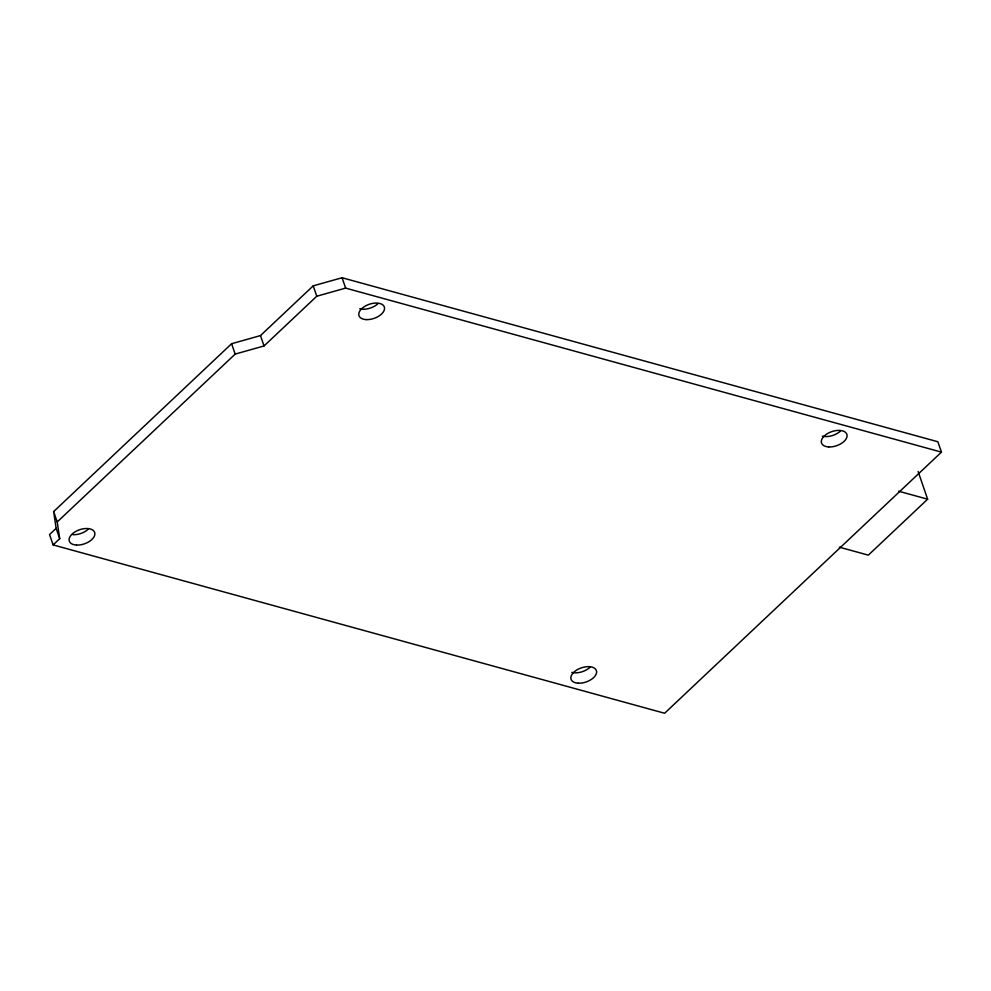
<?xml version="1.0" encoding="UTF-8"?>
<svg xmlns="http://www.w3.org/2000/svg" width="991" height="991" viewBox="0 0 991 991"><rect width="100%" height="100%" fill="white"/><g stroke="black" fill="none" stroke-linecap="round" stroke-linejoin="round"><path stroke-width="1.49" d="M53.65 511.579L231.609 343.716L260.472 335.59L313.206 285.854L342.068 277.74L937.882 441.763L941.45 452.131L664.614 713.26L53.118 544.914L49.55 534.545L56.14 528.327L53.65 511.579L57.218 521.947L59.708 538.695L53.118 544.914M57.218 521.947L235.177 354.084L264.04 345.958L316.773 296.222L345.636 288.108L941.45 452.131M918.1 471.493L927.638 499.191L868.327 555.146L839.29 547.156M898.602 491.202L927.638 499.191M342.068 277.74L345.636 288.108M313.206 285.854L316.773 296.222M260.472 335.59L264.04 345.958M231.609 343.716L235.177 354.084M56.14 528.327L59.708 538.695M377.955 303.68A13.403 7.457 -19 0 1 359.783 308.796M840.504 431.023A13.403 7.457 -19 0 1 822.319 436.139M88.286 529.157A13.403 7.457 -19 0 1 72.95 534.706M590.029 667.277A13.403 7.457 -19 0 1 571.844 672.393M828.724 446.941A13.403 7.457 -19 0 0 847.045 435.049A13.403 7.457 -19 0 0 826.804 434.021A13.403 7.457 -19 0 0 828.724 446.941M366.187 319.598A13.403 7.457 -19 0 0 384.508 307.718A13.403 7.457 -19 0 0 364.267 306.677A13.403 7.457 -19 0 0 366.187 319.598M76.518 545.062A13.403 7.457 -19 0 0 94.839 533.183A13.403 7.457 -19 0 0 74.585 532.142A13.403 7.457 -19 0 0 76.518 545.062M578.249 683.195A13.403 7.457 -19 0 0 596.57 671.316A13.403 7.457 -19 0 0 576.328 670.275A13.403 7.457 -19 0 0 578.249 683.195"/></g></svg>
